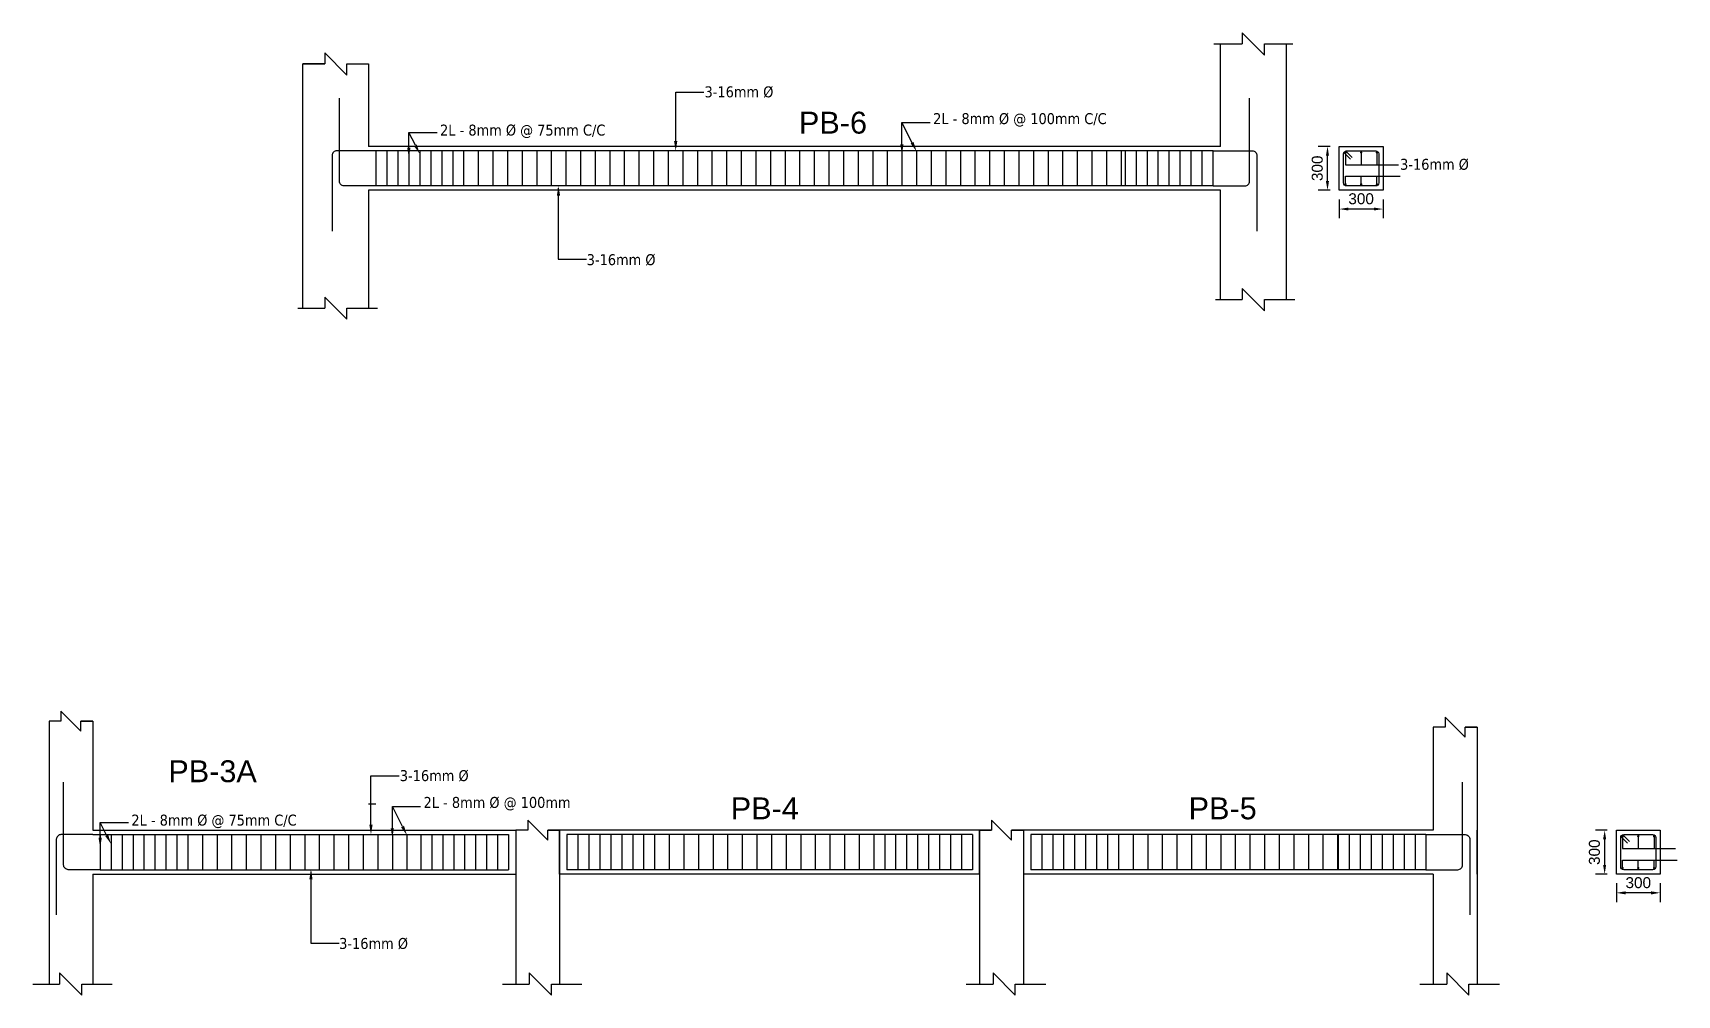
# Model space of a CAD drawing. Header units: millimetres. Extents: x 2923 to 3086, y 1840 to 1916.
# Drawn here: x 2934.95 to 2946.2, y 1904.27 to 1910.86 of the extents above; entities that cross this region are included whole.
import ezdxf

# ---------------------------------------------------------------- set-up
doc = ezdxf.new("R2010")
doc.units = ezdxf.units.MM
for name, color, linetype in [('BEAM', 4, 'Continuous'), ('COLUMN', 1, 'Continuous'), ('DIM_50', 7, 'Continuous'), ('PLINTH BEAM', 7, 'Continuous'), ('REINFORCEMENT', 50, 'Continuous')]:
    doc.layers.add(name, color=color, linetype=linetype)
doc.layers.add('Text', color=7, linetype='Continuous', lineweight=13)
doc.styles.get("Standard").update_dxf_attribs({"font": 'arial.ttf'})
doc.styles.add('Tahoma', font='tahoma.ttf')
doc.dimstyles.new('DIM-25', dxfattribs={"dimtxt": 0.075, "dimasz": 0.0625, "dimexe": 0.0625, "dimexo": 0.0625, "dimgap": 0.03125, "dimtad": 1, "dimdec": 0, "dimlfac": 1000, "dimzin": 1, "dimdsep": 46, "dimtxsty": 'Standard', "dimcen": 0.1, "dimadec": 0, "dimazin": 0, "dimtfac": 1, "dimtdec": 0, "dimtmove": 0, "dimatfit": 3, "dimfxl": 1, "dimarcsym": 0})

# ---------------------------------------------------------------- blocks, each defined once
blk = doc.blocks.new('*D9')
at = {"color": 0, "lineweight": -2, "transparency": 16777216}
for p, q in [((2943.826, 1910.079), (2943.745, 1910.079)), ((2943.808, 1909.841), (2943.808, 1910.016)), ((2943.826, 1909.779), (2943.745, 1909.779))]:
    blk.add_line(p, q, dxfattribs=at)
at = {"color": 0, "transparency": 16777216}
for points in [[(2943.797, 1910.016), (2943.818, 1910.016), (2943.808, 1910.079)], [(2943.797, 1909.841), (2943.818, 1909.841), (2943.808, 1909.779)]]:
    blk.add_solid(points, dxfattribs=at)
at = {"layer": 'Defpoints', "color": 0, "transparency": 16777216}
for p in [(2943.808, 1910.079), (2943.888, 1910.079), (2943.888, 1909.779)]:
    blk.add_point(p, dxfattribs=at)
at = {"color": 0, "transparency": 16777216, "insert": (2943.738, 1909.929), "char_height": 0.075, "attachment_point": 5, "rotation": 90}
blk.add_mtext('300', dxfattribs=at)
blk = doc.blocks.new('*D10')
at = {"color": 0, "lineweight": -2, "transparency": 16777216}
for p, q in [((2943.888, 1909.716), (2943.888, 1909.588)), ((2944.126, 1909.65), (2943.951, 1909.65)), ((2944.188, 1909.716), (2944.188, 1909.588))]:
    blk.add_line(p, q, dxfattribs=at)
at = {"color": 0, "transparency": 16777216}
for points in [[(2943.951, 1909.66), (2943.951, 1909.64), (2943.888, 1909.65)], [(2944.126, 1909.66), (2944.126, 1909.64), (2944.188, 1909.65)]]:
    blk.add_solid(points, dxfattribs=at)
at = {"layer": 'Defpoints', "color": 0, "transparency": 16777216}
for p in [(2943.888, 1909.779), (2944.188, 1909.779), (2943.888, 1909.65)]:
    blk.add_point(p, dxfattribs=at)
at = {"color": 0, "transparency": 16777216, "insert": (2944.038, 1909.72), "char_height": 0.075, "attachment_point": 5}
blk.add_mtext('300', dxfattribs=at)
blk = doc.blocks.new('*D27')
at = {"color": 0, "lineweight": -2, "transparency": 16777216}
for p, q in [((2945.723, 1905.395), (2945.642, 1905.395)), ((2945.705, 1905.158), (2945.705, 1905.333)), ((2945.723, 1905.095), (2945.642, 1905.095))]:
    blk.add_line(p, q, dxfattribs=at)
at = {"color": 0, "transparency": 16777216}
for points in [[(2945.694, 1905.333), (2945.715, 1905.333), (2945.705, 1905.395)], [(2945.694, 1905.158), (2945.715, 1905.158), (2945.705, 1905.095)]]:
    blk.add_solid(points, dxfattribs=at)
at = {"layer": 'Defpoints', "color": 0, "transparency": 16777216}
for p in [(2945.705, 1905.395), (2945.785, 1905.395), (2945.785, 1905.095)]:
    blk.add_point(p, dxfattribs=at)
at = {"color": 0, "transparency": 16777216, "insert": (2945.635, 1905.245), "char_height": 0.075, "attachment_point": 5, "rotation": 90}
blk.add_mtext('300', dxfattribs=at)
blk = doc.blocks.new('*D28')
at = {"color": 0, "lineweight": -2, "transparency": 16777216}
for p, q in [((2945.785, 1905.033), (2945.785, 1904.904)), ((2946.085, 1905.033), (2946.085, 1904.904)), ((2946.023, 1904.967), (2945.848, 1904.967))]:
    blk.add_line(p, q, dxfattribs=at)
at = {"color": 0, "transparency": 16777216}
for points in [[(2945.848, 1904.977), (2945.848, 1904.956), (2945.785, 1904.967)], [(2946.023, 1904.977), (2946.023, 1904.956), (2946.085, 1904.967)]]:
    blk.add_solid(points, dxfattribs=at)
at = {"layer": 'Defpoints', "color": 0, "transparency": 16777216}
for p in [(2945.785, 1905.095), (2946.085, 1905.095), (2945.785, 1904.967)]:
    blk.add_point(p, dxfattribs=at)
at = {"color": 0, "transparency": 16777216, "insert": (2945.935, 1905.036), "char_height": 0.075, "attachment_point": 5}
blk.add_mtext('300', dxfattribs=at)

msp = doc.modelspace()

# ---------------------------------------------------------------- linework, layer by layer
for p, q in [((2943.0305, 1910.7804), (2943.2237, 1910.7804)), ((2943.376, 1910.7043), (2943.2237, 1910.8566)), ((2943.2237, 1910.8566), (2943.2237, 1910.7804)), ((2943.376, 1910.7043), (2943.376, 1910.7804)), ((2943.376, 1910.7804), (2943.5706, 1910.7804)), ((2937.096, 1910.5678), (2936.9437, 1910.7201)), ((2936.9437, 1910.7201), (2936.9437, 1910.6439)), ((2936.9437, 1910.6439), (2936.7948, 1910.6439)), ((2937.096, 1910.5678), (2937.096, 1910.6439)), ((2937.096, 1910.6439), (2937.2448, 1910.6439)), ((2943.9305, 1910.0374), (2943.9305, 1909.9535)), ((2944.0383, 1910.0374), (2944.0383, 1909.9535)), ((2944.1462, 1910.0374), (2944.1462, 1909.9535)), ((2943.9305, 1909.9535), (2944.2941, 1909.9535)), ((2943.9305, 1909.8196), (2943.9305, 1909.8744)), ((2943.9305, 1909.8744), (2944.3041, 1909.8744)), ((2944.0383, 1909.8196), (2944.0383, 1909.8744)), ((2944.1462, 1909.8196), (2944.1462, 1909.8744)), ((2943.376, 1908.9538), (2943.2237, 1909.106)), ((2943.2237, 1909.106), (2943.2237, 1909.0296)), ((2936.7605, 1908.9706), (2936.9437, 1908.9706)), ((2937.096, 1908.8947), (2936.9437, 1909.047)), ((2936.9437, 1909.047), (2936.9437, 1908.9706)), ((2937.096, 1908.8947), (2937.096, 1908.9709)), ((2937.096, 1908.9706), (2937.3042, 1908.9706)), ((2943.0405, 1909.0296), (2943.2237, 1909.0296)), ((2943.376, 1908.9538), (2943.376, 1909.0299)), ((2943.376, 1909.0296), (2943.5842, 1909.0296)), ((2935.1385, 1906.2107), (2935.2754, 1906.0739)), ((2935.1385, 1906.2107), (2935.1385, 1906.1423)), ((2944.6135, 1906.1701), (2944.7504, 1906.0332)), ((2944.6135, 1906.1701), (2944.6135, 1906.1017)), ((2935.1385, 1906.1423), (2935.0569, 1906.1423)), ((2935.2754, 1906.0739), (2935.2754, 1906.1423)), ((2935.2754, 1906.1423), (2935.3569, 1906.1423)), ((2944.6135, 1906.1017), (2944.5319, 1906.1017)), ((2944.7504, 1906.0332), (2944.7504, 1906.1017)), ((2944.7504, 1906.1017), (2944.8319, 1906.1017)), ((2938.3335, 1905.3954), (2938.2519, 1905.3954)), ((2938.3335, 1905.4639), (2938.4704, 1905.327)), ((2938.3335, 1905.4639), (2938.3335, 1905.3954)), ((2938.4704, 1905.327), (2938.4704, 1905.3954)), ((2938.4704, 1905.3954), (2938.5519, 1905.3954)), ((2941.5085, 1905.3954), (2941.4269, 1905.3954)), ((2941.5085, 1905.4639), (2941.6454, 1905.327)), ((2941.5085, 1905.4639), (2941.5085, 1905.3954)), ((2941.6454, 1905.327), (2941.6454, 1905.3954)), ((2941.6454, 1905.3954), (2941.7269, 1905.3954)), ((2945.8273, 1905.3543), (2945.8273, 1905.2704)), ((2945.8273, 1905.2704), (2946.1908, 1905.2704)), ((2945.9351, 1905.3543), (2945.9351, 1905.2704)), ((2946.0429, 1905.3543), (2946.0429, 1905.2704)), ((2945.8273, 1905.1365), (2945.8273, 1905.1912)), ((2945.8273, 1905.1912), (2946.2008, 1905.1912)), ((2945.9351, 1905.1365), (2945.9351, 1905.1912)), ((2946.0429, 1905.1365), (2946.0429, 1905.1912)), ((2935.2819, 1904.2662), (2935.1297, 1904.4184)), ((2935.1297, 1904.4184), (2935.1297, 1904.342)), ((2938.4958, 1904.2662), (2938.3435, 1904.4184)), ((2938.3435, 1904.4184), (2938.3435, 1904.342)), ((2941.6708, 1904.2662), (2941.5185, 1904.4184)), ((2941.5185, 1904.4184), (2941.5185, 1904.342)), ((2944.7758, 1904.2662), (2944.6235, 1904.4184)), ((2944.6235, 1904.4184), (2944.6235, 1904.342)), ((2934.9465, 1904.342), (2935.1297, 1904.342)), ((2935.2819, 1904.2662), (2935.2819, 1904.3423)), ((2935.2819, 1904.342), (2935.4901, 1904.342)), ((2938.1604, 1904.342), (2938.3435, 1904.342)), ((2938.4958, 1904.2662), (2938.4958, 1904.3423)), ((2938.4958, 1904.342), (2938.704, 1904.342)), ((2941.3354, 1904.342), (2941.5185, 1904.342)), ((2941.6708, 1904.2662), (2941.6708, 1904.3423)), ((2941.6708, 1904.342), (2941.879, 1904.342)), ((2944.4404, 1904.342), (2944.6235, 1904.342)), ((2944.7758, 1904.2662), (2944.7758, 1904.3423)), ((2944.7758, 1904.342), (2944.984, 1904.342))]:
    msp.add_line(p, q)
at = {"layer": 'BEAM'}
for p, q in [((2943.0748, 1910.0785), (2937.2448, 1910.0785)), ((2943.8883, 1910.0785), (2944.1883, 1910.0785)), ((2943.8883, 1909.7785), (2943.8883, 1910.0785)), ((2944.1883, 1910.0785), (2944.1883, 1909.7785)), ((2943.0748, 1909.7785), (2937.2448, 1909.7785)), ((2944.1883, 1909.7785), (2943.8883, 1909.7785)), ((2935.3569, 1905.3954), (2938.2519, 1905.3954)), ((2945.7851, 1905.3954), (2946.0851, 1905.3954)), ((2945.7851, 1905.0954), (2945.7851, 1905.3954)), ((2946.0851, 1905.3954), (2946.0851, 1905.0954)), ((2935.3569, 1905.0954), (2938.2519, 1905.0954)), ((2946.0851, 1905.0954), (2945.7851, 1905.0954))]:
    msp.add_line(p, q, dxfattribs=at)
for points in [[(2941.4269, 1905.3954), (2938.5519, 1905.3954)], [(2944.5319, 1905.3954), (2941.7269, 1905.3954)], [(2941.4269, 1905.0954), (2938.5519, 1905.0954)], [(2944.5319, 1905.0954), (2941.7269, 1905.0954)]]:
    msp.add_lwpolyline(points, dxfattribs=at)
at = {"layer": 'COLUMN'}
for p, q in [((2943.0748, 1910.0785), (2943.0748, 1910.7804)), ((2943.5248, 1910.7804), (2943.5248, 1909.0296)), ((2936.7948, 1908.9706), (2936.7948, 1910.6439)), ((2936.7948, 1910.6439), (2936.9437, 1910.6439)), ((2937.096, 1910.6439), (2937.2448, 1910.6439)), ((2937.2448, 1910.6439), (2937.2448, 1910.0785)), ((2943.5248, 1910.0785), (2943.5248, 1909.7785)), ((2937.2448, 1909.7785), (2937.2448, 1908.9706)), ((2943.0748, 1909.0296), (2943.0748, 1909.7785)), ((2935.1385, 1906.1423), (2935.0569, 1906.1423)), ((2935.0569, 1906.1423), (2935.0569, 1904.3423)), ((2935.3569, 1906.1423), (2935.2754, 1906.1423)), ((2935.3569, 1906.1423), (2935.3569, 1905.3954)), ((2944.6135, 1906.1017), (2944.5319, 1906.1017)), ((2944.5319, 1906.1017), (2944.5319, 1905.3954)), ((2944.6135, 1906.1017), (2944.5319, 1906.1017)), ((2944.8319, 1906.1017), (2944.7504, 1906.1017)), ((2944.8319, 1906.1017), (2944.7504, 1906.1017)), ((2944.8319, 1906.1017), (2944.8319, 1904.342)), ((2938.3335, 1905.3954), (2938.2519, 1905.3954)), ((2938.2519, 1905.3954), (2938.2519, 1905.0954)), ((2938.2519, 1905.3954), (2938.2519, 1904.342)), ((2938.3335, 1905.3954), (2938.2519, 1905.3954)), ((2938.5519, 1905.3954), (2938.4704, 1905.3954)), ((2938.5519, 1905.0954), (2938.5519, 1905.3954)), ((2938.5519, 1905.3954), (2938.5519, 1904.342)), ((2941.4269, 1905.0954), (2941.4269, 1905.3954)), ((2941.4269, 1905.3954), (2941.5085, 1905.3954)), ((2941.4269, 1905.3954), (2941.4269, 1904.342)), ((2941.5085, 1905.3954), (2941.4269, 1905.3954)), ((2941.6454, 1905.3954), (2941.7269, 1905.3954)), ((2941.7269, 1905.3954), (2941.6454, 1905.3954)), ((2941.7269, 1905.3954), (2941.7269, 1905.0954)), ((2941.7269, 1905.3954), (2941.7269, 1904.342)), ((2944.8319, 1905.0954), (2944.8319, 1905.3954)), ((2935.3569, 1905.0954), (2935.3569, 1904.3423)), ((2944.5319, 1905.0954), (2944.5319, 1904.342))]:
    msp.add_line(p, q, dxfattribs=at)
at = {"layer": 'DIM_50', "linetype": 'ByBlock', "lineweight": -2}
for p, q in [((2939.3463, 1910.1157), (2939.3463, 1910.4501)), ((2939.3463, 1910.4501), (2939.5398, 1910.4501)), ((2940.8948, 1910.0929), (2940.8948, 1910.2416)), ((2940.8948, 1910.2416), (2941.0883, 1910.2416)), ((2940.9644, 1910.1044), (2940.8948, 1910.2416)), ((2937.5198, 1910.0695), (2937.5198, 1910.1749)), ((2937.5198, 1910.1749), (2937.7133, 1910.1749)), ((2937.5644, 1910.087), (2937.5198, 1910.1749)), ((2937.2606, 1905.4326), (2937.2606, 1905.767)), ((2937.2606, 1905.767), (2937.4541, 1905.767)), ((2937.4069, 1905.4096), (2937.4069, 1905.5583)), ((2937.4069, 1905.5583), (2937.6004, 1905.5583)), ((2937.4765, 1905.4211), (2937.4069, 1905.5583)), ((2935.4069, 1905.3435), (2935.4069, 1905.4489)), ((2935.4069, 1905.4489), (2935.6004, 1905.4489)), ((2935.4515, 1905.361), (2935.4069, 1905.4489))]:
    msp.add_line(p, q, dxfattribs=at)
for points in [[(2938.5427, 1909.7931), (2938.5427, 1909.3061), (2938.7362, 1909.3061)], [(2936.8484, 1905.1099), (2936.8484, 1904.6229), (2937.0418, 1904.6229)]]:
    msp.add_lwpolyline(points, dxfattribs=at)
at = {"layer": 'DIM_50'}
for points in [[(2937.5744, 1910.092), (2937.5948, 1910.0271), (2937.5545, 1910.0819)], [(2939.3575, 1910.1157), (2939.3463, 1910.0485), (2939.3351, 1910.1157)], [(2940.906, 1910.0929), (2940.8948, 1910.0257), (2940.8836, 1910.0929)], [(2940.9744, 1910.1095), (2940.9948, 1910.0445), (2940.9545, 1910.0993)], [(2937.531, 1910.0695), (2937.5198, 1910.0023), (2937.5086, 1910.0695)], [(2938.5553, 1909.7414), (2938.5441, 1909.8085), (2938.5329, 1909.7414)], [(2935.4615, 1905.3661), (2935.4819, 1905.3011), (2935.4416, 1905.356)], [(2937.2718, 1905.4326), (2937.2606, 1905.3654), (2937.2494, 1905.4326)], [(2937.4181, 1905.4096), (2937.4069, 1905.3424), (2937.3957, 1905.4096)], [(2937.4865, 1905.4262), (2937.5069, 1905.3612), (2937.4666, 1905.416)], [(2935.4181, 1905.3435), (2935.4069, 1905.2763), (2935.3957, 1905.3435)], [(2936.861, 1905.0582), (2936.8498, 1905.1254), (2936.8386, 1905.0582)]]:
    msp.add_solid(points, dxfattribs=at)
at = {"layer": 'REINFORCEMENT'}
for p, q in [((2937.2948, 1910.0485), (2937.2448, 1910.0485)), ((2943.0248, 1910.0485), (2937.2948, 1910.0485)), ((2943.0248, 1910.0485), (2943.0748, 1910.0485)), ((2943.9199, 1910.0363), (2943.9652, 1909.9911)), ((2943.9321, 1910.0475), (2943.9773, 1910.0023)), ((2937.2948, 1909.8085), (2937.2448, 1909.8085)), ((2943.0248, 1909.8085), (2937.2948, 1909.8085)), ((2943.0248, 1909.8085), (2943.0748, 1909.8085)), ((2937.2948, 1905.5735), (2937.2448, 1905.5735)), ((2935.3569, 1905.3654), (2935.4069, 1905.3654)), ((2935.4069, 1905.3654), (2938.2019, 1905.3654)), ((2935.4069, 1905.3654), (2935.4069, 1905.1254)), ((2935.4819, 1905.3654), (2935.4819, 1905.1254)), ((2935.5569, 1905.3654), (2935.5569, 1905.1254)), ((2935.6319, 1905.3654), (2935.6319, 1905.1254)), ((2935.7069, 1905.3654), (2935.7069, 1905.1254)), ((2935.7819, 1905.3654), (2935.7819, 1905.1254)), ((2935.8569, 1905.3654), (2935.8569, 1905.1254)), ((2935.9319, 1905.3654), (2935.9319, 1905.1254)), ((2936.0069, 1905.3654), (2936.0069, 1905.1254)), ((2936.1069, 1905.3654), (2936.1069, 1905.1254)), ((2936.2069, 1905.3654), (2936.2069, 1905.1254)), ((2936.3069, 1905.3654), (2936.3069, 1905.1254)), ((2936.4069, 1905.3654), (2936.4069, 1905.1254)), ((2936.5069, 1905.3654), (2936.5069, 1905.1254)), ((2936.6069, 1905.3654), (2936.6069, 1905.1254)), ((2936.7069, 1905.3654), (2936.7069, 1905.1254)), ((2936.8069, 1905.3654), (2936.8069, 1905.1254)), ((2936.9069, 1905.3654), (2936.9069, 1905.1254)), ((2937.0069, 1905.3654), (2937.0069, 1905.1254)), ((2937.1069, 1905.3654), (2937.1069, 1905.1254)), ((2937.2069, 1905.3654), (2937.2069, 1905.1254)), ((2937.3069, 1905.3654), (2937.3069, 1905.1254)), ((2937.4069, 1905.3654), (2937.4069, 1905.1254)), ((2937.5069, 1905.3654), (2937.5069, 1905.1254)), ((2937.6019, 1905.3654), (2937.6019, 1905.1254)), ((2937.6769, 1905.3654), (2937.6769, 1905.1254)), ((2937.7519, 1905.3654), (2937.7519, 1905.1254)), ((2937.8269, 1905.3654), (2937.8269, 1905.1254)), ((2937.9019, 1905.3654), (2937.9019, 1905.1254)), ((2937.9769, 1905.3654), (2937.9769, 1905.1254)), ((2938.0519, 1905.3654), (2938.0519, 1905.1254)), ((2938.1269, 1905.3654), (2938.1269, 1905.1254)), ((2938.2019, 1905.3654), (2938.2019, 1905.1254)), ((2938.6019, 1905.3654), (2938.6019, 1905.1254)), ((2938.6769, 1905.3654), (2938.6769, 1905.1254)), ((2938.7519, 1905.3654), (2938.7519, 1905.1254)), ((2938.8269, 1905.3654), (2938.8269, 1905.1254)), ((2938.9019, 1905.3654), (2938.9019, 1905.1254)), ((2938.9769, 1905.3654), (2938.9769, 1905.1254)), ((2939.0519, 1905.3654), (2939.0519, 1905.1254)), ((2939.1269, 1905.3654), (2939.1269, 1905.1254)), ((2939.2019, 1905.3654), (2939.2019, 1905.1254)), ((2939.3019, 1905.3654), (2939.3019, 1905.1254)), ((2939.4019, 1905.3654), (2939.4019, 1905.1254)), ((2939.5019, 1905.3654), (2939.5019, 1905.1254)), ((2939.6019, 1905.3654), (2939.6019, 1905.1254)), ((2939.7019, 1905.3654), (2939.7019, 1905.1254)), ((2939.8019, 1905.3654), (2939.8019, 1905.1254)), ((2939.9019, 1905.3654), (2939.9019, 1905.1254)), ((2940.0019, 1905.3654), (2940.0019, 1905.1254)), ((2940.1019, 1905.3654), (2940.1019, 1905.1254)), ((2940.2019, 1905.3654), (2940.2019, 1905.1254)), ((2940.3019, 1905.3654), (2940.3019, 1905.1254)), ((2940.4019, 1905.3654), (2940.4019, 1905.1254)), ((2940.5019, 1905.3654), (2940.5019, 1905.1254)), ((2940.6019, 1905.3654), (2940.6019, 1905.1254)), ((2940.7019, 1905.3654), (2940.7019, 1905.1254)), ((2940.7769, 1905.3654), (2940.7769, 1905.1254)), ((2940.8519, 1905.3654), (2940.8519, 1905.1254)), ((2940.9269, 1905.3654), (2940.9269, 1905.1254)), ((2941.0019, 1905.3654), (2941.0019, 1905.1254)), ((2941.0769, 1905.3654), (2941.0769, 1905.1254)), ((2941.1519, 1905.3654), (2941.1519, 1905.1254)), ((2941.2269, 1905.3654), (2941.2269, 1905.1254)), ((2941.3019, 1905.3654), (2941.3019, 1905.1254)), ((2941.3769, 1905.3654), (2941.3769, 1905.1254)), ((2941.7769, 1905.3654), (2941.7769, 1905.1254)), ((2941.8519, 1905.3654), (2941.8519, 1905.1254)), ((2941.9269, 1905.3654), (2941.9269, 1905.1254)), ((2942.0019, 1905.3654), (2942.0019, 1905.1254)), ((2942.0769, 1905.3654), (2942.0769, 1905.1254)), ((2942.1519, 1905.3654), (2942.1519, 1905.1254)), ((2942.2269, 1905.3654), (2942.2269, 1905.1254)), ((2942.3019, 1905.3654), (2942.3019, 1905.1254)), ((2942.3769, 1905.3654), (2942.3769, 1905.1254)), ((2942.4769, 1905.3654), (2942.4769, 1905.1254)), ((2942.5769, 1905.3654), (2942.5769, 1905.1254)), ((2942.6769, 1905.3654), (2942.6769, 1905.1254)), ((2942.7769, 1905.3654), (2942.7769, 1905.1254)), ((2942.8769, 1905.3654), (2942.8769, 1905.1254)), ((2942.9769, 1905.3654), (2942.9769, 1905.1254)), ((2943.0769, 1905.3654), (2943.0769, 1905.1254)), ((2943.1769, 1905.3654), (2943.1769, 1905.1254)), ((2943.2769, 1905.3654), (2943.2769, 1905.1254)), ((2943.3769, 1905.3654), (2943.3769, 1905.1254)), ((2943.4769, 1905.3654), (2943.4769, 1905.1254)), ((2943.5769, 1905.3654), (2943.5769, 1905.1254)), ((2943.6769, 1905.3654), (2943.6769, 1905.1254)), ((2943.7769, 1905.3654), (2943.7769, 1905.1254)), ((2943.8769, 1905.3654), (2943.8769, 1905.1254)), ((2943.8819, 1905.3654), (2943.8819, 1905.1254)), ((2943.9569, 1905.3654), (2943.9569, 1905.1254)), ((2944.0319, 1905.3654), (2944.0319, 1905.1254)), ((2944.1069, 1905.3654), (2944.1069, 1905.1254)), ((2944.1819, 1905.3654), (2944.1819, 1905.1254)), ((2944.2569, 1905.3654), (2944.2569, 1905.1254)), ((2944.2569, 1905.3654), (2944.2569, 1905.1254)), ((2944.2569, 1905.3654), (2944.2569, 1905.1254)), ((2944.3319, 1905.3654), (2944.3319, 1905.1254)), ((2944.4069, 1905.3654), (2944.4069, 1905.1254)), ((2944.4819, 1905.3654), (2944.4819, 1905.1254)), ((2944.4819, 1905.3654), (2944.5319, 1905.3654)), ((2945.8288, 1905.3644), (2945.8741, 1905.3192)), ((2945.8167, 1905.3532), (2945.8619, 1905.308)), ((2935.4069, 1905.1254), (2935.3569, 1905.1254)), ((2935.4069, 1905.1254), (2938.2019, 1905.1254)), ((2944.4819, 1905.1254), (2944.5319, 1905.1254))]:
    msp.add_line(p, q, dxfattribs=at)
for points in [[(2937.2448, 1909.8085), (2937.0768, 1909.8085, -0.4142136), (2937.0448, 1909.8405), (2937.0448, 1910.4085)], [(2943.0748, 1909.8085), (2943.2428, 1909.8085, 0.4142136), (2943.2748, 1909.8405), (2943.2748, 1910.4085)], [(2937.2448, 1910.0485), (2937.0268, 1910.0485, 0.4142136), (2936.9948, 1910.0165), (2936.9948, 1909.4985)], [(2943.0748, 1910.0485), (2943.2928, 1910.0485, -0.4142136), (2943.3248, 1910.0165), (2943.3248, 1909.4985)], [(2935.3569, 1905.1254), (2935.1889, 1905.1254, -0.4142136), (2935.1569, 1905.1574), (2935.1569, 1905.7254)], [(2944.5319, 1905.1254), (2944.6999, 1905.1254, 0.4142136), (2944.7319, 1905.1574), (2944.7319, 1905.7254)], [(2935.3569, 1905.3654), (2935.1389, 1905.3654, 0.4142136), (2935.1069, 1905.3334), (2935.1069, 1904.8154)], [(2944.5319, 1905.3654), (2944.7499, 1905.3654, -0.4142136), (2944.7819, 1905.3334), (2944.7819, 1904.8154)]]:
    msp.add_lwpolyline(points, format="xyb", dxfattribs=at)
for points in [[(2937.2948, 1910.0485), (2937.2948, 1909.8085)], [(2937.3698, 1910.0485), (2937.3698, 1909.8085)], [(2937.4448, 1910.0485), (2937.4448, 1909.8085)], [(2937.5198, 1910.0485), (2937.5198, 1909.8085)], [(2937.5948, 1910.0485), (2937.5948, 1909.8085)], [(2937.6698, 1910.0485), (2937.6698, 1909.8085)], [(2937.7448, 1910.0485), (2937.7448, 1909.8085)], [(2937.8198, 1910.0485), (2937.8198, 1909.8085)], [(2937.8948, 1910.0485), (2937.8948, 1909.8085)], [(2937.8948, 1910.0485), (2937.8948, 1909.8085)], [(2937.9948, 1910.0485), (2937.9948, 1909.8085)], [(2938.0948, 1910.0485), (2938.0948, 1909.8085)], [(2938.1948, 1910.0485), (2938.1948, 1909.8085)], [(2938.2948, 1910.0485), (2938.2948, 1909.8085)], [(2938.3948, 1910.0485), (2938.3948, 1909.8085)], [(2938.4948, 1910.0485), (2938.4948, 1909.8085)], [(2938.5948, 1910.0485), (2938.5948, 1909.8085)], [(2938.6948, 1910.0485), (2938.6948, 1909.8085)], [(2938.7948, 1910.0485), (2938.7948, 1909.8085)], [(2938.8948, 1910.0485), (2938.8948, 1909.8085)], [(2938.9948, 1910.0485), (2938.9948, 1909.8085)], [(2939.0948, 1910.0485), (2939.0948, 1909.8085)], [(2939.1948, 1910.0485), (2939.1948, 1909.8085)], [(2939.2948, 1910.0485), (2939.2948, 1909.8085)], [(2939.3948, 1910.0485), (2939.3948, 1909.8085)], [(2939.4948, 1910.0485), (2939.4948, 1909.8085)], [(2939.5948, 1910.0485), (2939.5948, 1909.8085)], [(2939.6948, 1910.0485), (2939.6948, 1909.8085)], [(2939.7948, 1910.0485), (2939.7948, 1909.8085)], [(2939.8948, 1910.0485), (2939.8948, 1909.8085)], [(2939.9948, 1910.0485), (2939.9948, 1909.8085)], [(2940.0948, 1910.0485), (2940.0948, 1909.8085)], [(2940.1948, 1910.0485), (2940.1948, 1909.8085)], [(2940.2948, 1910.0485), (2940.2948, 1909.8085)], [(2940.3948, 1910.0485), (2940.3948, 1909.8085)], [(2940.4948, 1910.0485), (2940.4948, 1909.8085)], [(2940.5948, 1910.0485), (2940.5948, 1909.8085)], [(2940.6948, 1910.0485), (2940.6948, 1909.8085)], [(2940.7948, 1910.0485), (2940.7948, 1909.8085)], [(2940.8948, 1910.0485), (2940.8948, 1909.8085)], [(2940.9948, 1910.0485), (2940.9948, 1909.8085)], [(2941.0948, 1910.0485), (2941.0948, 1909.8085)], [(2941.1948, 1910.0485), (2941.1948, 1909.8085)], [(2941.2948, 1910.0485), (2941.2948, 1909.8085)], [(2941.3948, 1910.0485), (2941.3948, 1909.8085)], [(2941.4948, 1910.0485), (2941.4948, 1909.8085)], [(2941.5948, 1910.0485), (2941.5948, 1909.8085)], [(2941.6948, 1910.0485), (2941.6948, 1909.8085)], [(2941.7948, 1910.0485), (2941.7948, 1909.8085)], [(2941.8948, 1910.0485), (2941.8948, 1909.8085)], [(2941.9948, 1910.0485), (2941.9948, 1909.8085)], [(2942.0948, 1910.0485), (2942.0948, 1909.8085)], [(2942.1948, 1910.0485), (2942.1948, 1909.8085)], [(2942.2948, 1910.0485), (2942.2948, 1909.8085)], [(2942.3948, 1910.0485), (2942.3948, 1909.8085)], [(2942.4248, 1909.8085), (2942.4248, 1910.0485)], [(2942.4998, 1909.8085), (2942.4998, 1910.0485)], [(2942.5748, 1909.8085), (2942.5748, 1910.0485)], [(2942.6498, 1909.8085), (2942.6498, 1910.0485)], [(2942.7248, 1909.8085), (2942.7248, 1910.0485)], [(2942.7998, 1909.8085), (2942.7998, 1910.0485)], [(2942.8748, 1909.8085), (2942.8748, 1910.0485)], [(2942.9498, 1909.8085), (2942.9498, 1910.0485)], [(2943.0248, 1909.8085), (2943.0248, 1910.0485)], [(2941.3769, 1905.3654), (2938.6019, 1905.3654)], [(2944.4819, 1905.3654), (2941.7769, 1905.3654)], [(2941.3769, 1905.1254), (2938.6019, 1905.1254)], [(2944.4819, 1905.1254), (2941.7769, 1905.1254)]]:
    msp.add_lwpolyline(points, dxfattribs=at)
for points in [[(2944.1383, 1909.8085), (2943.9383, 1909.8085, -0.4142136), (2943.9183, 1909.8285), (2943.9183, 1910.0285, -0.4142136), (2943.9383, 1910.0485), (2944.1383, 1910.0485, -0.4142136), (2944.1583, 1910.0285), (2944.1583, 1909.8285, -0.4142136)], [(2946.0351, 1905.1254), (2945.8351, 1905.1254, -0.4142136), (2945.8151, 1905.1454), (2945.8151, 1905.3454, -0.4142136), (2945.8351, 1905.3654), (2946.0351, 1905.3654, -0.4142136), (2946.0551, 1905.3454), (2946.0551, 1905.1454, -0.4142136)]]:
    msp.add_lwpolyline(points, format="xyb", close=True, dxfattribs=at)
at = {"layer": 'REINFORCEMENT', "const_width": 0.008}
for points in [[(2943.9265, 1910.0374, 1), (2943.9345, 1910.0374, 1)], [(2944.0423, 1910.0374, -1), (2944.0343, 1910.0374, -1)], [(2944.1502, 1910.0374, -1), (2944.1422, 1910.0374, -1)], [(2943.9265, 1909.8196, -1), (2943.9345, 1909.8196, -1)], [(2944.0423, 1909.8196, 1), (2944.0343, 1909.8196, 1)], [(2944.1502, 1909.8196, 1), (2944.1422, 1909.8196, 1)], [(2945.8233, 1905.3543, 1), (2945.8313, 1905.3543, 1)], [(2945.9391, 1905.3543, -1), (2945.9311, 1905.3543, -1)], [(2946.0469, 1905.3543, -1), (2946.0389, 1905.3543, -1)], [(2945.8233, 1905.1365, -1), (2945.8313, 1905.1365, -1)], [(2945.9391, 1905.1365, 1), (2945.9311, 1905.1365, 1)], [(2946.0469, 1905.1365, 1), (2946.0389, 1905.1365, 1)]]:
    msp.add_lwpolyline(points, format="xyb", close=True, dxfattribs=at)

# ---------------------------------------------------------------- texts
at = {"layer": 'PLINTH BEAM'}
for s, p in [('PB-6', (2940.19, 1910.1665)), ('PB-3A', (2935.8737, 1905.7246)), ('PB-4', (2939.7232, 1905.4705)), ('PB-5', (2942.8574, 1905.4705))]:
    msp.add_text(s, height=0.15, dxfattribs=at).set_placement(p)
at = {"layer": 'Text', "char_height": 0.075, "attachment_point": 1, "style": 'Tahoma'}
for s, insert, width in [('3-16mm %%C', (2939.5439, 1910.4902), 0.659218), ('2L - 8mm %%C @ 75mm C/C', (2937.7335, 1910.2283), 1.243977), ('2L - 8mm %%C @ 100mm C/C', (2941.1085, 1910.3068), 1.332335), ('3-16mm %%C', (2944.3046, 1909.9939), 0.597645), ('3-16mm %%C ', (2938.7373, 1909.3407), 0.659218), ('3-16mm %%C', (2937.4582, 1905.8071), 0.659218), ('2L - 8mm %%C @ 100mm', (2937.6206, 1905.6235), 1.153821), ('2L - 8mm %%C @ 75mm C/C', (2935.6206, 1905.5024), 1.243977), ('3-16mm %%C ', (2937.043, 1904.6576), 0.659218)]:
    msp.add_mtext(s, dxfattribs=dict(at, insert=insert, width=width))

# ---------------------------------------------------------------- dimensions: what is measured, and where the dimension line sits
for base, p1, p2, picture, middle in [((2943.8079, 1910.0785), (2943.8883, 1909.7785), (2943.8883, 1910.0785), '*D9', (2943.7383, 1909.9285)), ((2945.7046, 1905.3954), (2945.7851, 1905.0954), (2945.7851, 1905.3954), '*D27', (2945.6351, 1905.2454))]:
    dim = msp.add_linear_dim(base=base, p1=p1, p2=p2, angle=90, dimstyle='DIM-25')
    dim.commit()
    dim.dimension.update_dxf_attribs({"geometry": picture, "text_midpoint": middle})
for base, p1, p2, picture, middle in [((2943.8883, 1909.65), (2944.1883, 1909.7785), (2943.8883, 1909.7785), '*D10', (2944.0383, 1909.7196)), ((2945.7851, 1904.9669), (2946.0851, 1905.0954), (2945.7851, 1905.0954), '*D28', (2945.9351, 1905.0364))]:
    dim = msp.add_linear_dim(base=base, p1=p1, p2=p2, dimstyle='DIM-25')
    dim.commit()
    dim.dimension.update_dxf_attribs({"geometry": picture, "text_midpoint": middle})

doc.saveas('drawing.dxf')
